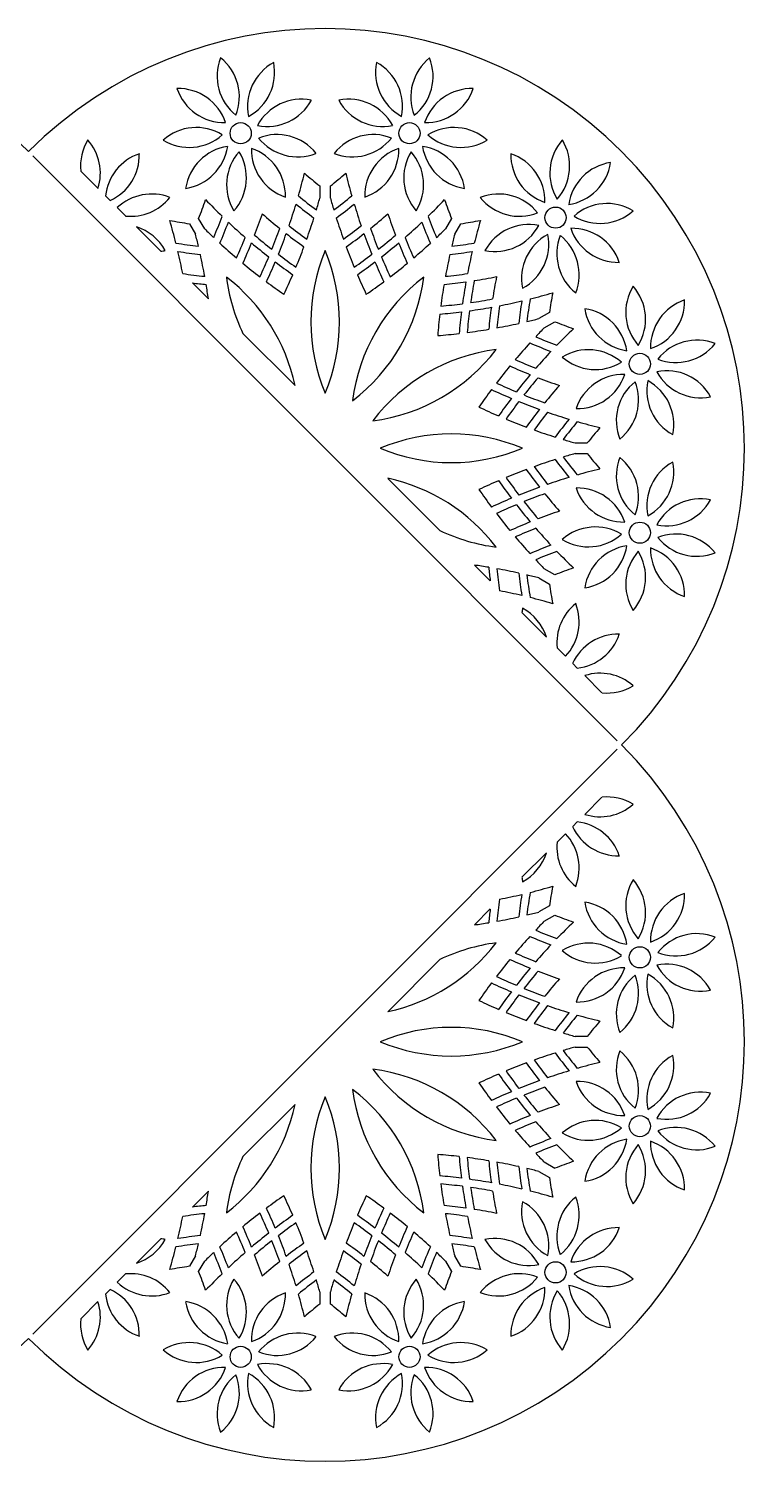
# Model space of a CAD drawing. Extents: x 75 to 323, y 18 to 265.
# Drawn here: x 198.8 to 322.5, y 17.7 to 265.3 of the extents above; entities that cross this region are included whole.
import ezdxf

# ---------------------------------------------------------------- set-up
doc = ezdxf.new("R2010")
doc.units = 0
doc.layers.get('0').update_dxf_attribs({"linetype": 'CONTINUOUS'})

msp = doc.modelspace()

# ---------------------------------------------------------------- linework, layer by layer
for p, q in [((199.52, 243.29), (300.58, 142.23)), ((207.81, 240.64), (210.78, 237.67)), ((249.13, 238.09), (249.13, 235.99)), ((250.97, 235.99), (250.97, 238.09)), ((212.09, 236.36), (212.88, 235.57)), ((214.12, 234.33), (215.56, 232.89)), ((217.43, 231.02), (221.65, 226.8)), ((226.59, 231.56), (227.64, 229.74)), ((229.23, 230.66), (228.18, 232.47)), ((271.92, 232.47), (270.87, 230.66)), ((272.46, 229.74), (273.51, 231.56)), ((227.12, 221.33), (229.87, 218.58)), ((288.85, 216.22), (287.03, 215.17)), ((287.95, 213.58), (289.77, 214.63)), ((235.85, 212.6), (244.86, 203.59)), ((295.38, 193.67), (293.28, 193.67)), ((293.28, 191.84), (295.38, 191.84)), ((260.88, 187.56), (269.89, 178.56)), ((275.87, 172.58), (278.62, 169.83)), ((289.77, 170.89), (287.95, 171.93)), ((287.03, 170.35), (288.85, 169.3)), ((284.09, 164.36), (288.31, 160.14)), ((290.18, 158.27), (291.62, 156.83)), ((292.86, 155.59), (293.65, 154.79)), ((294.96, 153.49), (297.93, 150.51)), ((300.58, 140.76), (199.52, 39.69)), ((297.93, 132.47), (294.96, 129.5)), ((293.65, 128.19), (292.86, 127.4)), ((291.62, 126.16), (290.18, 124.72)), ((288.31, 122.85), (284.09, 118.63)), ((278.62, 113.16), (275.87, 110.41)), ((288.85, 113.69), (287.03, 112.64)), ((287.95, 111.05), (289.77, 112.1)), ((269.89, 104.43), (260.88, 95.42)), ((295.38, 91.14), (293.28, 91.14)), ((293.28, 89.31), (295.38, 89.31)), ((244.86, 79.39), (235.85, 70.39)), ((289.77, 68.35), (287.95, 69.4)), ((287.03, 67.82), (288.85, 66.77)), ((229.87, 64.41), (227.12, 61.66)), ((221.65, 56.19), (217.43, 51.97)), ((227.64, 53.24), (226.59, 51.43)), ((228.18, 50.51), (229.23, 52.33)), ((270.87, 52.33), (271.92, 50.51)), ((273.51, 51.43), (272.46, 53.24)), ((215.56, 50.1), (214.12, 48.66)), ((212.88, 47.42), (212.09, 46.62)), ((210.78, 45.32), (207.81, 42.34)), ((249.13, 46.99), (249.13, 44.9)), ((250.97, 44.9), (250.97, 46.99))]:
    msp.add_line(p, q)
for centre in [(235.46, 247.19), (264.64, 247.19), (289.9, 232.61), (304.48, 207.34), (304.48, 178.17), (304.48, 104.81), (304.48, 75.64), (289.9, 50.38), (235.46, 35.79), (264.64, 35.79)]:
    msp.add_circle(centre, 1.83)
for centre, radius, start, end in [((147.52, 192.76), 72.5, 45, 225), ((250.05, 192.76), 72.5, 315, 135), ((240.03, 257.05), 8.65, 158.607, 231.393), ((226.58, 253.44), 8.65, 338.607, 51.393), ((273.52, 253.44), 8.65, 128.607, 201.393), ((260.07, 257.05), 8.65, 308.607, 21.393), ((245.3, 251.81), 8.65, 118.607, 191.393), ((232.68, 257.69), 8.65, 298.607, 11.393), ((267.42, 257.69), 8.65, 168.607, 241.393), ((254.8, 251.81), 8.65, 348.607, 61.393), ((232.63, 257.68), 8.65, 198.607, 271.393), ((224.64, 246.27), 8.65, 18.607, 91.393), ((245.96, 244.41), 8.65, 78.607, 151.393), ((240.08, 257.02), 8.65, 258.607, 331.393), ((254.14, 244.41), 8.65, 28.607, 101.393), ((260.02, 257.02), 8.65, 208.607, 281.393), ((275.46, 246.27), 8.65, 88.607, 161.393), ((267.47, 257.68), 8.65, 268.607, 341.393), ((227.77, 239.53), 8.65, 58.607, 131.393), ((272.33, 239.53), 8.65, 48.607, 121.393), ((216.41, 241.52), 8.65, 148.607, 185.817), ((202.54, 240.3), 8.65, 342.2677, 41.393), ((226.55, 253.4), 8.65, 238.607, 311.393), ((241.72, 238.31), 8.65, 38.607, 111.393), ((245.32, 251.76), 8.65, 218.607, 291.393), ((258.38, 238.31), 8.65, 68.607, 141.393), ((254.78, 251.76), 8.65, 248.607, 321.393), ((273.55, 253.4), 8.65, 228.607, 301.393), ((297.56, 240.3), 8.65, 138.607, 211.393), ((283.69, 241.52), 8.65, 318.607, 31.393), ((220.69, 235.44), 8.65, 108.607, 173.9008), ((209.28, 243.43), 8.65, 294.6098, 1.393), ((234.49, 236.37), 8.65, 98.607, 171.393), ((224.65, 246.22), 8.65, 278.607, 351.393), ((241.67, 238.28), 8.65, 138.607, 211.393), ((227.8, 239.49), 8.65, 318.607, 31.393), ((234.54, 236.37), 8.65, 358.607, 71.393), ((245.95, 244.36), 8.65, 178.607, 251.393), ((265.56, 236.37), 8.65, 108.607, 181.393), ((254.15, 244.36), 8.65, 288.607, 1.393), ((272.3, 239.49), 8.65, 148.607, 221.393), ((258.43, 238.28), 8.65, 328.607, 41.393), ((265.61, 236.37), 8.65, 8.607, 81.393), ((275.45, 246.22), 8.65, 188.607, 261.393), ((279.41, 235.44), 8.65, 358.607, 71.393), ((290.82, 243.43), 8.65, 178.607, 251.393), ((148.92, 263.93), 100.38, 344.0626, 346.3747), ((302.05, 304.97), 85.28, 229.328, 231.6485), ((198.05, 304.97), 85.28, 308.3515, 310.672), ((351.18, 263.93), 100.38, 193.6253, 195.9374), ((290.87, 243.42), 8.65, 278.607, 351.393), ((300.72, 233.58), 8.65, 98.607, 171.393), ((220.06, 228.04), 8.65, 68.607, 133.35), ((216.45, 241.49), 8.65, 264.0886, 321.393), ((148.92, 263.93), 85.28, 338.3515, 340.672), ((302.05, 304.97), 100.38, 223.6253, 225.9374), ((302.05, 304.97), 88.94, 230.4674, 233.01), ((148.92, 263.93), 104.04, 343.2371, 344.4216), ((351.18, 263.93), 104.04, 195.5784, 196.7629), ((198.05, 304.97), 88.94, 306.99, 309.5326), ((198.05, 304.97), 100.38, 314.0626, 316.3747), ((351.18, 263.93), 85.28, 199.328, 201.6485), ((280.04, 228.04), 8.65, 38.607, 111.393), ((283.65, 241.49), 8.65, 218.607, 291.393), ((148.92, 263.93), 88.94, 336.99, 339.5326), ((148.92, 263.93), 95.35, 338.8842, 341.2393), ((302.05, 304.97), 95.35, 228.7607, 231.1158), ((148.92, 263.93), 100.38, 340.9753, 343.2113), ((302.05, 304.97), 90.31, 230.8397, 233.3237), ((198.05, 304.97), 90.31, 306.6763, 309.1603), ((351.18, 263.93), 100.38, 196.7887, 199.0247), ((198.05, 304.97), 95.35, 308.8842, 311.2393), ((351.18, 263.93), 95.35, 198.7607, 201.1158), ((351.18, 263.93), 88.94, 200.4674, 203.01), ((298.81, 226.4), 8.65, 58.607, 131.393), ((297.6, 240.27), 8.65, 238.607, 311.393), ((214.81, 222.77), 8.65, 28.607, 72.3939), ((238.98, 315.93), 85.28, 259.328, 261.6485), ((126.88, 203.83), 100.38, 14.0626, 16.3747), ((302.05, 304.97), 104.04, 225.5784, 226.7629), ((148.92, 263.93), 90.31, 336.6763, 339.1603), ((302.05, 304.97), 100.38, 226.7887, 229.0247), ((148.92, 263.93), 99.01, 338.1894, 340.4154), ((302.05, 304.97), 93.97, 231.7055, 234.0499), ((148.92, 263.93), 104.04, 340.3176, 342.4341), ((351.18, 263.93), 104.04, 197.5659, 199.6824), ((198.05, 304.97), 93.97, 305.9501, 308.2945), ((351.18, 263.93), 99.01, 199.5846, 201.8106), ((198.05, 304.97), 100.38, 310.9753, 313.2113), ((351.18, 263.93), 90.31, 200.8397, 203.3237), ((198.05, 304.97), 104.04, 313.2371, 314.4216), ((261.12, 315.93), 85.28, 278.3515, 280.672), ((373.22, 203.83), 100.38, 163.6253, 165.9374), ((285.28, 222.77), 8.65, 78.607, 151.393), ((279.4, 235.39), 8.65, 258.607, 331.393), ((292.73, 222.12), 8.65, 18.607, 91.393), ((300.72, 233.53), 8.65, 198.607, 271.393), ((238.98, 315.93), 88.94, 260.4674, 263.01), ((126.88, 203.83), 104.04, 13.2371, 14.4216), ((302.05, 304.97), 104.04, 227.5659, 229.6824), ((148.92, 263.93), 93.97, 335.9501, 338.2945), ((148.92, 263.93), 95.35, 335.7156, 338.0129), ((302.05, 304.97), 100.38, 229.8521, 232.0347), ((302.05, 304.97), 99.01, 229.5846, 231.8106), ((148.92, 263.93), 100.38, 337.9653, 340.1479), ((302.05, 304.97), 95.35, 231.9871, 234.2844), ((198.05, 304.97), 95.35, 305.7156, 308.0129), ((351.18, 263.93), 100.38, 199.8521, 202.0347), ((198.05, 304.97), 99.01, 308.1894, 310.4154), ((198.05, 304.97), 100.38, 307.9653, 310.1479), ((351.18, 263.93), 95.35, 201.9871, 204.2844), ((351.18, 263.93), 93.97, 201.7055, 204.0499), ((198.05, 304.97), 104.04, 310.3176, 312.4341), ((373.22, 203.83), 104.04, 165.5784, 166.7629), ((261.12, 315.93), 88.94, 276.99, 279.5326), ((292.68, 222.11), 8.65, 118.607, 191.393), ((280.07, 227.99), 8.65, 298.607, 11.393), ((298.78, 226.36), 8.65, 158.607, 231.393), ((285.33, 222.75), 8.65, 338.607, 51.393), ((220.7, 235.39), 8.65, 276.3195, 281.393), ((238.98, 315.93), 90.31, 260.8397, 263.3237), ((126.88, 203.83), 100.38, 10.9753, 13.2113), ((126.88, 203.83), 104.04, 10.3176, 12.4341), ((148.92, 263.93), 99.01, 335.1798, 337.3634), ((302.05, 304.97), 99.01, 232.6366, 234.8202), ((148.92, 263.93), 104.04, 337.4543, 339.5319), ((279.52, 214.58), 31.94, 157.3036, 202.6964), ((220.58, 214.58), 31.94, 337.3036, 22.6964), ((351.18, 263.93), 104.04, 200.4681, 202.5457), ((198.05, 304.97), 99.01, 305.1798, 307.3634), ((351.18, 263.93), 99.01, 202.6366, 204.8202), ((373.22, 203.83), 104.04, 167.5659, 169.6824), ((261.12, 315.93), 90.31, 276.6763, 279.1603), ((373.22, 203.83), 100.38, 166.7887, 169.0247), ((238.98, 315.93), 93.97, 261.7055, 264.0499), ((302.05, 304.97), 104.04, 230.4681, 232.5457), ((148.92, 263.93), 100.38, 335.0097, 337.1547), ((302.05, 304.97), 100.38, 232.8453, 234.9903), ((198.05, 304.97), 100.38, 305.0097, 307.1547), ((351.18, 263.93), 100.38, 202.8453, 204.9903), ((198.05, 304.97), 104.04, 307.4543, 309.5319), ((261.12, 315.93), 93.97, 275.9501, 278.2945), ((238.98, 315.93), 95.35, 262.8575, 264.2844), ((126.88, 203.83), 104.04, 8.1502, 9.5319), ((264.66, 226.39), 31.94, 187.3036, 205.5823), ((213.62, 196.93), 31.94, 12.0487, 52.6964), ((302.05, 304.97), 104.04, 233.3192, 235.3698), ((148.92, 263.93), 104.04, 334.6302, 336.6808), ((286.48, 196.93), 31.94, 127.3036, 172.6964), ((235.44, 226.39), 31.94, 307.3036, 352.6964), ((351.18, 263.93), 104.04, 203.3192, 205.3698), ((198.05, 304.97), 104.04, 304.6302, 306.6808), ((373.22, 203.83), 104.04, 170.4681, 172.5457), ((261.12, 315.93), 95.35, 275.7156, 278.0129), ((373.22, 203.83), 100.38, 169.8521, 172.0347), ((373.22, 203.83), 99.01, 169.5846, 171.8106), ((261.12, 315.93), 95.35, 278.8842, 281.2393), ((373.22, 203.83), 95.35, 168.7607, 171.1158), ((310.69, 216.26), 8.65, 148.607, 221.393), ((296.82, 215.04), 8.65, 328.607, 41.393), ((261.12, 315.93), 99.01, 278.1894, 280.4154), ((261.12, 315.93), 100.38, 280.9753, 283.2113), ((373.22, 203.83), 90.31, 170.8397, 173.3237), ((373.22, 203.83), 88.94, 170.4674, 173.01), ((261.12, 315.93), 100.38, 284.0626, 286.3747), ((373.22, 203.83), 85.28, 169.328, 171.6485), ((314.97, 210.18), 8.65, 108.607, 181.393), ((303.56, 218.17), 8.65, 288.607, 1.393), ((373.22, 203.83), 104.04, 173.3192, 175.3698), ((261.12, 315.93), 100.38, 275.0097, 277.1547), ((261.12, 315.93), 99.01, 275.1798, 277.3634), ((373.22, 203.83), 100.38, 172.8453, 174.9903), ((373.22, 203.83), 99.01, 172.6366, 174.8202), ((261.12, 315.93), 100.38, 277.9653, 280.1479), ((373.22, 203.83), 95.35, 171.9871, 174.2844), ((373.22, 203.83), 93.97, 171.7055, 174.0499), ((293.67, 208.32), 8.65, 8.607, 81.393), ((303.51, 218.16), 8.65, 188.607, 261.393), ((261.12, 315.93), 104.04, 277.4543, 279.5319), ((261.12, 315.93), 104.04, 280.3176, 282.4341), ((261.12, 315.93), 104.04, 283.2371, 284.4216), ((362.26, 140.76), 104.04, 135.5784, 136.7629), ((321.23, 293.89), 85.28, 248.3515, 250.672), ((362.26, 140.76), 100.38, 133.6253, 135.9374), ((261.12, 315.93), 104.04, 274.6302, 276.6808), ((362.26, 140.76), 104.04, 137.5659, 139.6824), ((321.23, 293.89), 90.31, 246.6763, 249.1603), ((321.23, 293.89), 88.94, 246.99, 249.5326), ((314.34, 202.78), 8.65, 68.607, 141.393), ((310.73, 216.23), 8.65, 248.607, 321.393), ((283.69, 178.15), 31.94, 97.3036, 142.6964), ((254.22, 229.19), 31.94, 277.3036, 322.6964), ((321.23, 293.89), 93.97, 245.9501, 248.2945), ((362.26, 140.76), 100.38, 136.7887, 139.0247), ((295.57, 201.14), 8.65, 48.607, 121.393), ((296.79, 215.01), 8.65, 228.607, 301.393), ((362.26, 140.76), 104.04, 140.4681, 142.5457), ((321.23, 293.89), 95.35, 245.7156, 248.0129), ((362.26, 140.76), 100.38, 139.8521, 142.0347), ((293.66, 208.26), 8.65, 268.607, 341.393), ((301.65, 196.86), 8.65, 88.607, 161.393), ((309.1, 197.51), 8.65, 28.607, 101.393), ((314.98, 210.13), 8.65, 208.607, 281.393), ((321.23, 293.89), 99.01, 245.1798, 247.3634), ((362.26, 140.76), 99.01, 139.5846, 141.8106), ((321.23, 293.89), 95.35, 248.8842, 251.2393), ((362.26, 140.76), 95.35, 138.7607, 141.1158), ((309.05, 197.49), 8.65, 128.607, 201.393), ((295.6, 201.09), 8.65, 308.607, 21.393), ((314.32, 202.73), 8.65, 168.607, 241.393), ((301.7, 196.85), 8.65, 348.607, 61.393), ((362.26, 140.76), 104.04, 143.3192, 145.3698), ((321.23, 293.89), 100.38, 245.0097, 247.1547), ((362.26, 140.76), 100.38, 142.8453, 144.9903), ((362.26, 140.76), 99.01, 142.6366, 144.8202), ((321.23, 293.89), 100.38, 247.9653, 250.1479), ((321.23, 293.89), 99.01, 248.1894, 250.4154), ((321.23, 293.89), 104.04, 244.6302, 246.6808), ((362.26, 140.76), 95.35, 141.9871, 144.2844), ((362.26, 140.76), 93.97, 141.7055, 144.0499), ((321.23, 293.89), 100.38, 250.9753, 253.2113), ((321.23, 293.89), 104.04, 247.4543, 249.5319), ((321.23, 293.89), 104.04, 250.3176, 252.4341), ((362.26, 140.76), 90.31, 140.8397, 143.3237), ((362.26, 140.76), 88.94, 140.4674, 143.01), ((321.23, 293.89), 100.38, 254.0626, 256.3747), ((362.26, 140.76), 85.28, 139.328, 141.6485), ((271.88, 163.29), 31.94, 67.3036, 112.6964), ((321.23, 293.89), 104.04, 253.2371, 254.4216), ((271.88, 222.23), 31.94, 247.3036, 292.6964), ((321.23, 91.62), 104.04, 107.5659, 109.6824), ((362.26, 244.76), 90.31, 216.6763, 219.1603), ((321.23, 91.62), 104.04, 105.5784, 106.7629), ((362.26, 244.76), 88.94, 216.99, 219.5326), ((362.26, 244.76), 85.28, 218.3515, 220.672), ((309.05, 188.03), 8.65, 158.607, 231.393), ((295.6, 184.42), 8.65, 338.607, 51.393), ((321.23, 91.62), 104.04, 110.4681, 112.5457), ((362.26, 244.76), 95.35, 215.7156, 218.0129), ((362.26, 244.76), 93.97, 215.9501, 218.2945), ((321.23, 91.62), 100.38, 103.6253, 105.9374), ((314.32, 182.79), 8.65, 118.607, 191.393), ((301.7, 188.67), 8.65, 298.607, 11.393), ((254.22, 156.33), 31.94, 37.3036, 77.9513), ((321.23, 91.62), 104.04, 113.3192, 115.3698), ((362.26, 244.76), 100.38, 215.0097, 217.1547), ((362.26, 244.76), 99.01, 215.1798, 217.3634), ((321.23, 91.62), 100.38, 109.8521, 112.0347), ((321.23, 91.62), 100.38, 106.7887, 109.0247), ((293.66, 177.25), 8.65, 18.607, 91.393), ((301.65, 188.66), 8.65, 198.607, 271.393), ((362.26, 244.76), 104.04, 214.6302, 216.6808), ((321.23, 91.62), 100.38, 112.8453, 114.9903), ((321.23, 91.62), 99.01, 109.5846, 111.8106), ((362.26, 244.76), 99.01, 218.1894, 220.4154), ((362.26, 244.76), 95.35, 218.8842, 221.2393), ((314.98, 175.39), 8.65, 78.607, 151.393), ((309.1, 188.01), 8.65, 258.607, 331.393), ((321.23, 91.62), 99.01, 112.6366, 114.8202), ((362.26, 244.76), 104.04, 217.4543, 219.5319), ((362.26, 244.76), 100.38, 217.9653, 220.1479), ((321.23, 91.62), 95.35, 108.7607, 111.1158), ((283.69, 207.37), 31.94, 244.4177, 262.6964), ((321.23, 91.62), 95.35, 111.9871, 114.2844), ((321.23, 91.62), 93.97, 111.7055, 114.0499), ((362.26, 244.76), 100.38, 220.9753, 223.2113), ((296.79, 170.51), 8.65, 58.607, 131.393), ((362.26, 244.76), 104.04, 220.3176, 222.4341), ((321.23, 91.62), 90.31, 110.8397, 113.3237), ((295.57, 184.38), 8.65, 238.607, 311.393), ((293.67, 177.2), 8.65, 278.607, 351.393), ((303.51, 167.36), 8.65, 98.607, 171.393), ((310.73, 169.29), 8.65, 38.607, 111.393), ((314.34, 182.74), 8.65, 218.607, 291.393), ((321.23, 91.62), 88.94, 110.4674, 113.01), ((362.26, 244.76), 104.04, 223.2371, 224.4216), ((362.26, 244.76), 100.38, 224.0626, 226.3747), ((310.69, 169.26), 8.65, 138.607, 211.393), ((296.82, 170.47), 8.65, 318.607, 31.393), ((303.56, 167.35), 8.65, 358.607, 71.393), ((314.97, 175.34), 8.65, 178.607, 251.393), ((261.12, 69.59), 104.04, 80.4681, 81.8498), ((373.22, 181.69), 95.35, 185.7156, 187.1425), ((261.12, 69.59), 104.04, 77.5659, 79.6824), ((373.22, 181.69), 93.97, 185.9501, 188.2945), ((373.22, 181.69), 90.31, 186.6763, 189.1603), ((261.12, 69.59), 104.04, 75.5784, 76.7629), ((373.22, 181.69), 88.94, 186.99, 189.5326), ((321.23, 91.62), 85.28, 109.328, 111.6485), ((373.22, 181.69), 85.28, 188.3515, 190.672), ((261.12, 69.59), 100.38, 76.7887, 79.0247), ((261.12, 69.59), 100.38, 73.6253, 75.9374), ((298.78, 159.16), 8.65, 128.607, 185.9114), ((285.33, 162.76), 8.65, 316.65, 21.393), ((292.68, 163.41), 8.65, 168.607, 173.6805), ((280.07, 157.52), 8.65, 17.6061, 61.393), ((300.72, 151.99), 8.65, 88.607, 155.3902), ((292.73, 163.39), 8.65, 276.0992, 341.393), ((297.6, 145.25), 8.65, 48.607, 107.7323), ((298.81, 159.12), 8.65, 264.183, 301.393), ((147.52, 90.23), 72.5, 135, 315), ((250.05, 90.23), 72.5, 225, 45), ((297.6, 137.74), 8.65, 252.2677, 311.393), ((298.81, 123.87), 8.65, 58.607, 95.817), ((300.72, 131), 8.65, 204.6098, 271.393), ((292.73, 119.59), 8.65, 18.607, 83.9008), ((298.78, 123.83), 8.65, 174.0886, 231.393), ((285.33, 120.22), 8.65, 338.607, 43.35), ((280.07, 125.46), 8.65, 298.607, 342.3939), ((292.68, 119.58), 8.65, 186.3195, 191.393), ((261.12, 213.4), 100.38, 284.0626, 286.3747), ((373.22, 101.3), 85.28, 169.328, 171.6485), ((310.69, 113.72), 8.65, 148.607, 221.393), ((296.82, 112.51), 8.65, 328.607, 41.393), ((373.22, 101.3), 93.97, 171.7055, 174.0499), ((261.12, 213.4), 100.38, 280.9753, 283.2113), ((373.22, 101.3), 90.31, 170.8397, 173.3237), ((373.22, 101.3), 88.94, 170.4674, 173.01), ((293.67, 105.79), 8.65, 8.607, 81.393), ((303.51, 115.63), 8.65, 188.607, 261.393), ((314.97, 107.65), 8.65, 108.607, 181.393), ((303.56, 115.64), 8.65, 288.607, 1.393), ((373.22, 101.3), 95.35, 172.8575, 174.2844), ((261.12, 213.4), 104.04, 280.3176, 282.4341), ((261.12, 213.4), 104.04, 283.2371, 284.4216), ((321.23, 191.36), 85.28, 248.3515, 250.672), ((261.12, 213.4), 104.04, 278.1502, 279.5319), ((362.26, 38.23), 104.04, 135.5784, 136.7629), ((321.23, 191.36), 88.94, 246.99, 249.5326), ((362.26, 38.23), 100.38, 133.6253, 135.9374), ((254.22, 126.66), 31.94, 282.0487, 322.6964), ((283.69, 75.62), 31.94, 97.3036, 115.5823), ((362.26, 38.23), 104.04, 137.5659, 139.6824), ((321.23, 191.36), 90.31, 246.6763, 249.1603), ((362.26, 38.23), 100.38, 136.7887, 139.0247), ((295.57, 98.61), 8.65, 48.607, 121.393), ((314.34, 100.25), 8.65, 68.607, 141.393), ((310.73, 113.7), 8.65, 248.607, 321.393), ((362.26, 38.23), 104.04, 140.4681, 142.5457), ((321.23, 191.36), 95.35, 245.7156, 248.0129), ((321.23, 191.36), 93.97, 245.9501, 248.2945), ((296.79, 112.47), 8.65, 228.607, 301.393), ((321.23, 191.36), 99.01, 245.1798, 247.3634), ((362.26, 38.23), 100.38, 139.8521, 142.0347), ((362.26, 38.23), 99.01, 139.5846, 141.8106), ((321.23, 191.36), 95.35, 248.8842, 251.2393), ((301.65, 94.33), 8.65, 88.607, 161.393), ((293.66, 105.73), 8.65, 268.607, 341.393), ((309.05, 94.96), 8.65, 128.607, 201.393), ((295.6, 98.56), 8.65, 308.607, 21.393), ((314.32, 100.2), 8.65, 168.607, 241.393), ((301.7, 94.32), 8.65, 348.607, 61.393), ((309.1, 94.98), 8.65, 28.607, 101.393), ((314.98, 107.6), 8.65, 208.607, 281.393), ((362.26, 38.23), 104.04, 143.3192, 145.3698), ((321.23, 191.36), 100.38, 245.0097, 247.1547), ((321.23, 191.36), 99.01, 248.1894, 250.4154), ((362.26, 38.23), 95.35, 138.7607, 141.1158), ((321.23, 191.36), 104.04, 244.6302, 246.6808), ((362.26, 38.23), 100.38, 142.8453, 144.9903), ((362.26, 38.23), 99.01, 142.6366, 144.8202), ((321.23, 191.36), 100.38, 247.9653, 250.1479), ((362.26, 38.23), 95.35, 141.9871, 144.2844), ((321.23, 191.36), 104.04, 247.4543, 249.5319), ((362.26, 38.23), 93.97, 141.7055, 144.0499), ((321.23, 191.36), 100.38, 250.9753, 253.2113), ((362.26, 38.23), 90.31, 140.8397, 143.3237), ((362.26, 38.23), 88.94, 140.4674, 143.01), ((321.23, 191.36), 100.38, 254.0626, 256.3747), ((271.88, 60.76), 31.94, 67.3036, 112.6964), ((321.23, 191.36), 104.04, 250.3176, 252.4341), ((321.23, 191.36), 104.04, 253.2371, 254.4216), ((362.26, 38.23), 85.28, 139.328, 141.6485), ((271.88, 119.7), 31.94, 247.3036, 292.6964), ((321.23, -10.91), 104.04, 105.5784, 106.7629), ((362.26, 142.23), 85.28, 218.3515, 220.672), ((321.23, -10.91), 104.04, 107.5659, 109.6824), ((362.26, 142.23), 93.97, 215.9501, 218.2945), ((362.26, 142.23), 90.31, 216.6763, 219.1603), ((362.26, 142.23), 88.94, 216.99, 219.5326), ((321.23, -10.91), 100.38, 103.6253, 105.9374), ((309.05, 85.5), 8.65, 158.607, 231.393), ((295.6, 81.89), 8.65, 338.607, 51.393), ((314.32, 80.26), 8.65, 118.607, 191.393), ((301.7, 86.14), 8.65, 298.607, 11.393), ((254.22, 53.8), 31.94, 37.3036, 82.6964), ((283.69, 104.84), 31.94, 217.3036, 262.6964), ((321.23, -10.91), 104.04, 113.3192, 115.3698), ((362.26, 142.23), 100.38, 215.0097, 217.1547), ((321.23, -10.91), 104.04, 110.4681, 112.5457), ((362.26, 142.23), 99.01, 215.1798, 217.3634), ((362.26, 142.23), 95.35, 215.7156, 218.0129), ((321.23, -10.91), 100.38, 106.7887, 109.0247), ((235.44, 56.59), 31.94, 7.3036, 52.6964), ((286.48, 86.06), 31.94, 187.3036, 232.6964), ((362.26, 142.23), 104.04, 214.6302, 216.6808), ((321.23, -10.91), 100.38, 109.8521, 112.0347), ((321.23, -10.91), 99.01, 109.5846, 111.8106), ((362.26, 142.23), 95.35, 218.8842, 221.2393), ((293.66, 74.72), 8.65, 18.607, 91.393), ((301.65, 86.13), 8.65, 198.607, 271.393), ((213.62, 86.06), 31.94, 307.3036, 347.9513), ((279.52, 68.4), 31.94, 157.3036, 202.6964), ((220.58, 68.4), 31.94, 337.3036, 22.6964), ((321.23, -10.91), 100.38, 112.8453, 114.9903), ((321.23, -10.91), 99.01, 112.6366, 114.8202), ((362.26, 142.23), 100.38, 217.9653, 220.1479), ((362.26, 142.23), 99.01, 218.1894, 220.4154), ((321.23, -10.91), 95.35, 108.7607, 111.1158), ((314.98, 72.86), 8.65, 78.607, 151.393), ((309.1, 85.47), 8.65, 258.607, 331.393), ((362.26, 142.23), 104.04, 217.4543, 219.5319), ((321.23, -10.91), 95.35, 111.9871, 114.2844), ((321.23, -10.91), 93.97, 111.7055, 114.0499), ((362.26, 142.23), 104.04, 220.3176, 222.4341), ((362.26, 142.23), 100.38, 220.9753, 223.2113), ((296.79, 67.98), 8.65, 58.607, 131.393), ((295.57, 81.85), 8.65, 238.607, 311.393), ((310.73, 66.76), 8.65, 38.607, 111.393), ((314.34, 80.21), 8.65, 218.607, 291.393), ((321.23, -10.91), 90.31, 110.8397, 113.3237), ((321.23, -10.91), 88.94, 110.4674, 113.01), ((362.26, 142.23), 100.38, 224.0626, 226.3747), ((293.67, 74.67), 8.65, 278.607, 351.393), ((303.51, 64.82), 8.65, 98.607, 171.393), ((310.69, 66.73), 8.65, 138.607, 211.393), ((296.82, 67.94), 8.65, 318.607, 31.393), ((303.56, 64.82), 8.65, 358.607, 71.393), ((314.97, 72.81), 8.65, 178.607, 251.393), ((264.66, 56.59), 31.94, 154.4177, 172.6964), ((261.12, -32.95), 104.04, 83.3192, 85.3698), ((373.22, 79.16), 104.04, 184.6302, 186.6808), ((373.22, 79.16), 100.38, 185.0097, 187.1547), ((261.12, -32.95), 104.04, 80.4681, 82.5457), ((373.22, 79.16), 99.01, 185.1798, 187.3634), ((373.22, 79.16), 95.35, 185.7156, 188.0129), ((261.12, -32.95), 104.04, 77.5659, 79.6824), ((373.22, 79.16), 93.97, 185.9501, 188.2945), ((362.26, 142.23), 104.04, 223.2371, 224.4216), ((321.23, -10.91), 85.28, 109.328, 111.6485), ((261.12, -32.95), 100.38, 82.8453, 84.9903), ((373.22, 79.16), 90.31, 186.6763, 189.1603), ((261.12, -32.95), 104.04, 75.5784, 76.7629), ((373.22, 79.16), 88.94, 186.99, 189.5326), ((126.88, 79.16), 104.04, 350.4681, 351.8498), ((261.12, -32.95), 99.01, 82.6366, 84.8202), ((373.22, 79.16), 104.04, 187.4543, 189.5319), ((373.22, 79.16), 100.38, 187.9653, 190.1479), ((261.12, -32.95), 100.38, 79.8521, 82.0347), ((261.12, -32.95), 99.01, 79.5846, 81.8106), ((373.22, 79.16), 99.01, 188.1894, 190.4154), ((373.22, 79.16), 95.35, 188.8842, 191.2393), ((261.12, -32.95), 100.38, 76.7887, 79.0247), ((261.12, -32.95), 100.38, 73.6253, 75.9374), ((373.22, 79.16), 85.28, 188.3515, 190.672), ((238.98, -32.95), 95.35, 95.7156, 97.1425), ((302.05, -21.98), 104.04, 124.6302, 126.6808), ((148.92, 19.05), 104.04, 23.3192, 25.3698), ((351.18, 19.05), 104.04, 154.6302, 156.6808), ((198.05, -21.98), 104.04, 53.3192, 55.3698), ((261.12, -32.95), 95.35, 81.9871, 84.2844), ((292.68, 60.88), 8.65, 168.607, 241.393), ((280.07, 54.99), 8.65, 348.607, 61.393), ((298.78, 56.63), 8.65, 128.607, 201.393), ((285.33, 60.23), 8.65, 308.607, 21.393), ((126.88, 79.16), 100.38, 346.7887, 349.0247), ((238.98, -32.95), 93.97, 95.9501, 98.2945), ((126.88, 79.16), 104.04, 347.5659, 349.6824), ((302.05, -21.98), 104.04, 127.4543, 129.5319), ((148.92, 19.05), 99.01, 22.6366, 24.8202), ((148.92, 19.05), 100.38, 22.8453, 24.9903), ((302.05, -21.98), 100.38, 125.0097, 127.1547), ((198.05, -21.98), 100.38, 52.8453, 54.9903), ((351.18, 19.05), 100.38, 155.0097, 157.1547), ((351.18, 19.05), 99.01, 155.1798, 157.3634), ((198.05, -21.98), 104.04, 50.4681, 52.5457), ((261.12, -32.95), 93.97, 81.7055, 84.0499), ((373.22, 79.16), 104.04, 190.3176, 192.4341), ((373.22, 79.16), 100.38, 190.9753, 193.2113), ((261.12, -32.95), 95.35, 78.7607, 81.1158), ((302.05, -21.98), 104.04, 130.3176, 132.4341), ((148.92, 19.05), 93.97, 21.7055, 24.0499), ((148.92, 19.05), 95.35, 21.9871, 24.2844), ((302.05, -21.98), 100.38, 127.9653, 130.1479), ((302.05, -21.98), 99.01, 125.1798, 127.3634), ((148.92, 19.05), 104.04, 20.4681, 22.5457), ((351.18, 19.05), 104.04, 157.4543, 159.5319), ((198.05, -21.98), 99.01, 52.6366, 54.8202), ((198.05, -21.98), 100.38, 49.8521, 52.0347), ((351.18, 19.05), 95.35, 155.7156, 158.0129), ((351.18, 19.05), 93.97, 155.9501, 158.2945), ((198.05, -21.98), 104.04, 47.5659, 49.6824), ((300.72, 49.46), 8.65, 88.607, 161.393), ((292.73, 60.86), 8.65, 268.607, 341.393), ((214.81, 60.21), 8.65, 287.6061, 331.393), ((220.7, 47.59), 8.65, 78.607, 83.6805), ((126.88, 79.16), 100.38, 343.6253, 345.9374), ((238.98, -32.95), 88.94, 96.99, 99.5326), ((238.98, -32.95), 90.31, 96.6763, 99.1603), ((126.88, 79.16), 104.04, 345.5784, 346.7629), ((148.92, 19.05), 90.31, 20.8397, 23.3237), ((302.05, -21.98), 99.01, 128.1894, 130.4154), ((148.92, 19.05), 99.01, 19.5846, 21.8106), ((148.92, 19.05), 100.38, 19.8521, 22.0347), ((302.05, -21.98), 95.35, 125.7156, 128.0129), ((198.05, -21.98), 95.35, 51.9871, 54.2844), ((351.18, 19.05), 100.38, 157.9653, 160.1479), ((351.18, 19.05), 99.01, 158.1894, 160.4154), ((198.05, -21.98), 99.01, 49.5846, 51.8106), ((351.18, 19.05), 90.31, 156.6763, 159.1603), ((261.12, -32.95), 90.31, 80.8397, 83.3237), ((261.12, -32.95), 88.94, 80.4674, 83.01), ((373.22, 79.16), 104.04, 193.2371, 194.4216), ((373.22, 79.16), 100.38, 194.0626, 196.3747), ((279.4, 47.59), 8.65, 28.607, 101.393), ((285.28, 60.21), 8.65, 208.607, 281.393), ((302.05, -21.98), 104.04, 133.2371, 134.4216), ((148.92, 19.05), 88.94, 20.4674, 23.01), ((302.05, -21.98), 100.38, 130.9753, 133.2113), ((148.92, 19.05), 95.35, 18.7607, 21.1158), ((302.05, -21.98), 95.35, 128.8842, 131.2393), ((302.05, -21.98), 93.97, 125.9501, 128.2945), ((148.92, 19.05), 104.04, 17.5659, 19.6824), ((351.18, 19.05), 104.04, 160.3176, 162.4341), ((198.05, -21.98), 93.97, 51.7055, 54.0499), ((198.05, -21.98), 95.35, 48.7607, 51.1158), ((351.18, 19.05), 95.35, 158.8842, 161.2393), ((198.05, -21.98), 100.38, 46.7887, 49.0247), ((351.18, 19.05), 88.94, 156.99, 159.5326), ((198.05, -21.98), 104.04, 45.5784, 46.7629), ((216.45, 41.5), 8.65, 38.607, 95.9114), ((238.98, -32.95), 85.28, 98.3515, 100.672), ((148.92, 19.05), 85.28, 19.328, 21.6485), ((302.05, -21.98), 100.38, 134.0626, 136.3747), ((148.92, 19.05), 100.38, 16.7887, 19.0247), ((302.05, -21.98), 90.31, 126.6763, 129.1603), ((198.05, -21.98), 90.31, 50.8397, 53.3237), ((351.18, 19.05), 100.38, 160.9753, 163.2113), ((198.05, -21.98), 100.38, 43.6253, 45.9374), ((351.18, 19.05), 85.28, 158.3515, 160.672), ((261.12, -32.95), 85.28, 79.328, 81.6485), ((283.65, 41.5), 8.65, 68.607, 141.393), ((280.04, 54.95), 8.65, 248.607, 321.393), ((297.6, 42.72), 8.65, 48.607, 121.393), ((298.81, 56.59), 8.65, 228.607, 301.393), ((209.28, 39.56), 8.65, 358.607, 65.3902), ((220.06, 54.95), 8.65, 226.65, 291.393), ((241.67, 44.71), 8.65, 148.607, 221.393), ((227.8, 43.49), 8.65, 328.607, 41.393), ((302.05, -21.98), 88.94, 126.99, 129.5326), ((148.92, 19.05), 104.04, 15.5784, 16.7629), ((351.18, 19.05), 104.04, 163.2371, 164.4216), ((198.05, -21.98), 88.94, 50.4674, 53.01), ((272.3, 43.49), 8.65, 138.607, 211.393), ((258.43, 44.71), 8.65, 318.607, 31.393), ((279.41, 47.54), 8.65, 288.607, 1.393), ((290.82, 39.56), 8.65, 108.607, 181.393), ((297.56, 42.68), 8.65, 148.607, 221.393), ((283.69, 41.47), 8.65, 328.607, 41.393), ((300.72, 49.41), 8.65, 188.607, 261.393), ((290.87, 39.56), 8.65, 8.607, 81.393), ((202.54, 42.68), 8.65, 318.607, 17.7323), ((220.69, 47.54), 8.65, 186.0992, 251.393), ((234.49, 46.61), 8.65, 188.607, 261.393), ((224.65, 36.77), 8.65, 8.607, 81.393), ((234.54, 46.62), 8.65, 288.607, 1.393), ((245.95, 38.63), 8.65, 108.607, 181.393), ((148.92, 19.05), 100.38, 13.6253, 15.9374), ((302.05, -21.98), 85.28, 128.3515, 130.672), ((198.05, -21.98), 85.28, 49.328, 51.6485), ((351.18, 19.05), 100.38, 164.0626, 166.3747), ((265.56, 46.62), 8.65, 178.607, 251.393), ((254.15, 38.63), 8.65, 358.607, 71.393), ((265.61, 46.61), 8.65, 278.607, 351.393), ((275.45, 36.77), 8.65, 98.607, 171.393), ((216.41, 41.47), 8.65, 174.183, 211.393), ((245.32, 31.23), 8.65, 68.607, 141.393), ((254.78, 31.23), 8.65, 38.607, 111.393), ((226.55, 29.59), 8.65, 48.607, 121.393), ((241.72, 44.68), 8.65, 248.607, 321.393), ((258.38, 44.68), 8.65, 218.607, 291.393), ((273.55, 29.59), 8.65, 58.607, 131.393), ((227.77, 43.46), 8.65, 228.607, 301.393), ((272.33, 43.46), 8.65, 238.607, 311.393), ((224.64, 36.71), 8.65, 268.607, 341.393), ((232.63, 25.31), 8.65, 88.607, 161.393), ((240.03, 25.94), 8.65, 128.607, 201.393), ((226.58, 29.54), 8.65, 308.607, 21.393), ((245.3, 31.18), 8.65, 168.607, 241.393), ((232.68, 25.3), 8.65, 348.607, 61.393), ((240.08, 25.96), 8.65, 28.607, 101.393), ((245.96, 38.58), 8.65, 208.607, 281.393), ((260.02, 25.96), 8.65, 78.607, 151.393), ((254.14, 38.58), 8.65, 258.607, 331.393), ((267.42, 25.3), 8.65, 118.607, 191.393), ((254.8, 31.18), 8.65, 298.607, 11.393), ((273.52, 29.54), 8.65, 158.607, 231.393), ((260.07, 25.94), 8.65, 338.607, 51.393), ((267.47, 25.31), 8.65, 18.607, 91.393), ((275.46, 36.71), 8.65, 198.607, 271.393)]:
    msp.add_arc(centre, radius, start, end)

doc.saveas('drawing.dxf')
